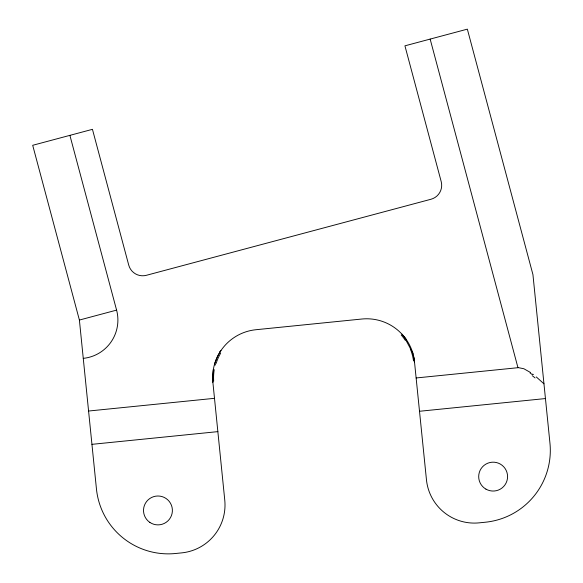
<?xml version="1.0" encoding="UTF-8"?>
<svg xmlns="http://www.w3.org/2000/svg" width="583" height="583" viewBox="0 0 583 583"><rect width="100%" height="100%" fill="white"/><g stroke="black" fill="none" stroke-linecap="round" stroke-linejoin="round"><path stroke-width="0.87" d="M213.342 369.491L212.78 381.289L224.768 500.156A48.127 48.127 0 0 1 181.714 552.873L175.519 553.5A72.19 72.19 0 0 1 96.443 488.926L79.397 320.052L32.699 145.298L92.449 129.331L128.726 265.083A14.437 14.437 0 0 0 146.399 275.3L430.983 199.255A14.437 14.437 0 0 0 441.2 181.583L404.93 45.831L467.347 29.15L532.942 274.608L549.951 443.146A72.19 72.19 0 0 1 485.377 522.222L479.175 522.849A48.127 48.127 0 0 1 426.457 479.794L414.287 359.784M214.376 364.812L214.704 363.661M214.938 362.91L216.898 357.824M217.219 357.124L217.554 356.424M217.896 355.739L218.61 354.391M218.982 353.728L220.964 350.551M79.397 320.052L116.593 310.112L69.894 135.358M88.58 411.03L214.486 398.32M416.182 377.959L518.404 367.654L523.855 368.74L530.501 372.508M91.939 444.341L217.853 431.631M419.541 411.27L545.455 398.561M532.673 374.082L533.401 374.636M536.294 376.953L543.961 383.811M401.978 334.183L405.338 338.227M405.79 338.847L406.227 339.466M403.822 336.289L412.713 352.832M412.356 351.738L413.048 354.019M430.152 39.09L517.959 367.684M413.354 355.171L413.631 356.322M413.879 357.474L414.098 358.632M414.579 362.079A48.127 48.127 0 0 0 361.861 319.025L255.937 329.723A48.127 48.127 0 0 0 212.882 382.433M401.242 335.05A46.633 40.183 79.3 0 1 405.294 340.268M219.842 351.921A15.639 13.671 3 0 1 219.565 351.877M532.257 375.692A82.254 61.455 23.3 0 1 535.099 377.937M530.071 372.989A63.54 52.587 18.6 0 1 532.228 374.541M410.301 348.78A40.766 33.02 77.5 0 1 413.544 361.015M213.684 381.187A40.766 33.02 -89.1 0 1 214.216 369.702M215.193 365.133A40.766 33.02 -89.1 0 1 215.499 364.011M216.125 363.42A46.691 40.234 89.2 0 1 220.658 353.138M116.593 310.112A38.5 38.5 0 0 1 83.26 358.356M485.916 489.115A14.437 14.437 0 0 0 507.574 476.61A14.437 14.437 0 0 0 485.916 464.104A14.437 14.437 0 0 0 485.916 489.115M149.86 522.397A14.437 14.437 0 0 0 172.357 511.473A14.437 14.437 0 0 0 151.646 497.452A14.437 14.437 0 0 0 149.86 522.397"/></g></svg>
